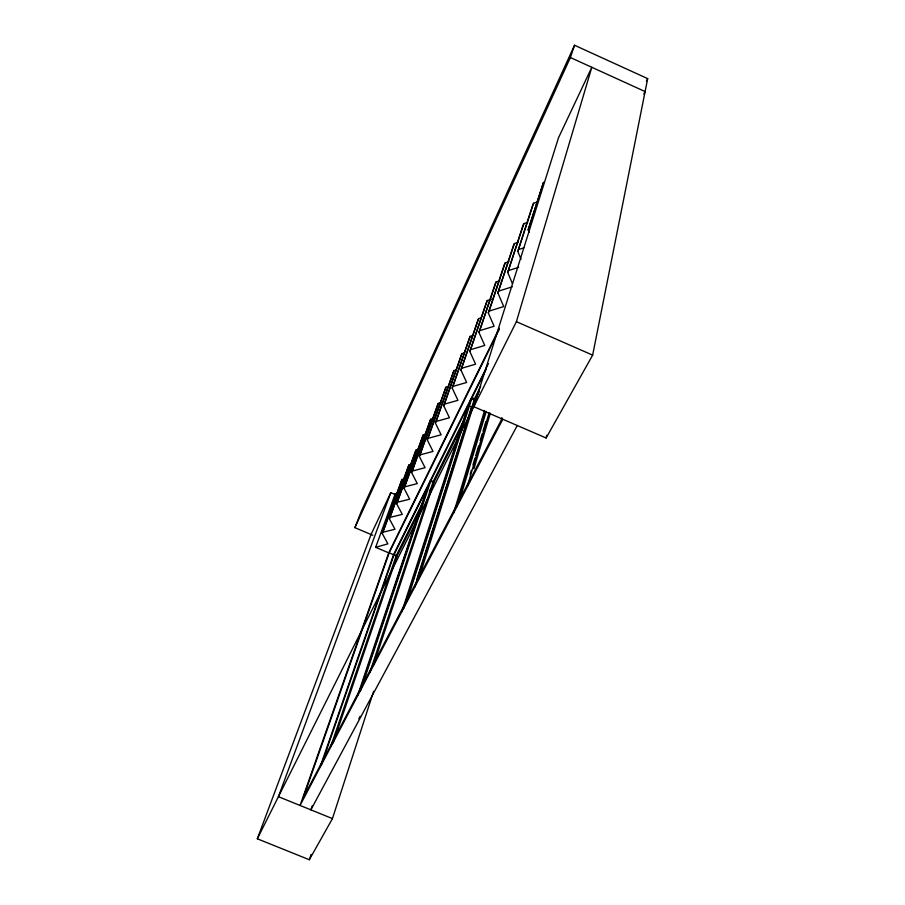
<?xml version="1.0" encoding="UTF-8"?>
<svg xmlns="http://www.w3.org/2000/svg" width="905" height="905" viewBox="0 0 905 905"><rect width="100%" height="100%" fill="white"/><g stroke="black" fill="none" stroke-linecap="round" stroke-linejoin="round"><path stroke-width="1.36" d="M373.641 691.262L332.44 818.606L309.34 859.75L257.325 838.788L516.416 321.671L591.802 67.298L558.532 137.707L473.813 406.696L546.122 437.997L592.651 355.133L647.675 78.633L574.539 45.25L361.378 511.11L354.896 527.66L372.826 535.251M546.122 437.997L546.756 435.26M501.879 417.669L501.121 420.384L303.345 797.656L389.173 552.865L499.368 329.126M473.926 468.779L490.329 413.223M470.148 474.39L471.347 470.34M472.953 464.932L474.967 458.168M475.77 455.464L478.587 446.007M480.193 440.599L482.195 433.846M482.999 431.142L485.815 421.685M467.455 485.849L489.153 412.714M456.324 507.479L485.227 411.526M459.016 502.083L486.223 411.447M453.609 513.022L484.594 410.474M418.879 578.374L475.442 399.218L479.209 391.673M416.662 580.048L471.573 406.967M414.728 587.3L474.469 398.8L480.747 386.209M528.169 229.87L543.509 182.38L528.169 229.87L529.154 232.291M407.035 600.863L472.014 397.736L486.415 368.765M401.843 611.837L468.168 405.497L471.81 407.069M521.02 259.215L517.807 251.432L532.672 205.141L533.565 203.263L537.513 201.917M517.807 251.432L533.565 203.263M403.8 608.352L471.041 398.63L474.695 400.214M512.513 283.853L507.716 272.439L522.988 225.481L523.859 223.659L527.751 222.347M507.716 272.439L523.859 223.659M389.557 553.204L375.643 547.321L387.872 543.848L382.272 533.531L382.917 532.197L394.987 529.278L389.365 518.769L390.021 517.411L402.261 514.379L396.616 503.678L397.284 502.286L409.682 499.164L404.026 488.259L404.705 486.833L417.284 483.609L411.594 472.489L412.295 471.041L425.056 467.704L419.343 456.369L420.056 454.887L432.997 451.437L427.273 439.875L427.997 438.359L441.12 434.785L435.373 422.997L436.12 421.447L449.446 417.748L443.676 405.723L444.446 404.139L457.953 400.315L452.172 388.041L452.952 386.412L466.675 382.464L460.871 369.93L461.674 368.267L475.6 364.183L469.786 351.389L470.611 349.669L484.741 345.45L478.915 332.373L479.763 330.63L494.119 326.252L488.27 312.892L489.141 311.105L503.723 306.569L497.874 292.926L513.542 245.346L514.391 243.558L518.214 242.291M497.874 292.926L514.391 243.558M309.34 859.75L311.105 854.388M373.573 664.983L434.106 481.969L462.206 425.723M488.27 312.892L504.311 264.735L505.137 262.982L508.904 261.76M489.141 311.105L505.137 262.982M369.817 672.539L433.178 481.573L464.989 417.805M360.348 691.409L430.859 480.578L468.168 405.497M478.915 332.373L495.295 283.672L496.098 281.964L499.82 280.776M479.763 330.63L496.098 281.964M357.52 695.832L427.42 487.501L394.014 554.731L321.23 765.381M360.02 690.368L430.169 480.962L433.619 482.444M354.896 527.66L570.388 57.535L574.539 45.25M469.786 351.389L486.483 302.168L487.275 300.505L491.302 299.238M470.611 349.669L487.275 300.505M460.871 369.93L477.874 320.257L478.643 318.628L481.29 317.813M312.236 805.857L310.868 809.851L517.275 425.508M461.674 368.267L478.643 318.628M330.744 746.444L396.22 555.659L424.14 499.684M333.153 742.869L397.103 556.032L421.334 507.535M320.268 766.546L393.551 554.708L488.429 363.618M452.172 388.041L469.457 337.938L470.215 336.343L472.817 335.551M452.952 386.412L470.215 336.343M443.676 405.723L461.222 355.224L461.969 353.663L464.537 352.893M444.446 404.139L461.969 353.663M436.12 421.447L453.903 370.609L456.437 369.862M435.373 422.997L453.903 370.609M427.273 439.875L445.305 388.664L446.007 387.17L448.518 386.458M427.997 438.359L446.007 387.17M419.343 456.369L437.601 404.852L438.292 403.392L440.758 402.691M420.056 454.887L438.292 403.392M411.594 472.489L430.056 420.689L430.735 419.264L433.438 418.506M412.295 471.041L430.735 419.264M404.026 488.259L422.68 436.187L423.336 434.796L426.006 434.061M404.705 486.833L423.336 434.796M396.616 503.678L415.452 451.369L416.096 450L418.732 449.299M397.284 502.286L416.096 450M389.365 518.769L408.37 466.245L409.003 464.899L411.605 464.22M390.021 517.411L409.003 464.899M382.272 533.531L401.435 480.804L402.058 479.492L404.626 478.824M382.917 532.197L402.058 479.492M375.643 547.321L395.247 493.791L397.781 493.146M395.971 494.877L390.79 492.671L278.423 796.683L332.44 818.606M257.325 838.788L371.039 534.493L390.79 492.671M394.942 494.435L395.247 493.791M499.255 328.311L388.731 552.853L300.064 805.473L502.818 419.253M429.4 491.37L430.644 488.881M646.396 81.156L647.675 78.633M643.817 94.097L645.095 91.575L570.388 57.535M358.81 718.74L360.133 716.262M518.735 249.497L523.848 247.812M508.621 270.55L518.667 267.314M498.757 291.082L512.23 286.817M394.014 554.731L397.318 556.123M389.173 552.865L396.831 556.1M393.347 554.81L397.148 556.405M430.859 480.578L434.332 482.071M472.014 397.736L475.691 399.331M516.416 321.671L592.651 355.133"/></g></svg>
